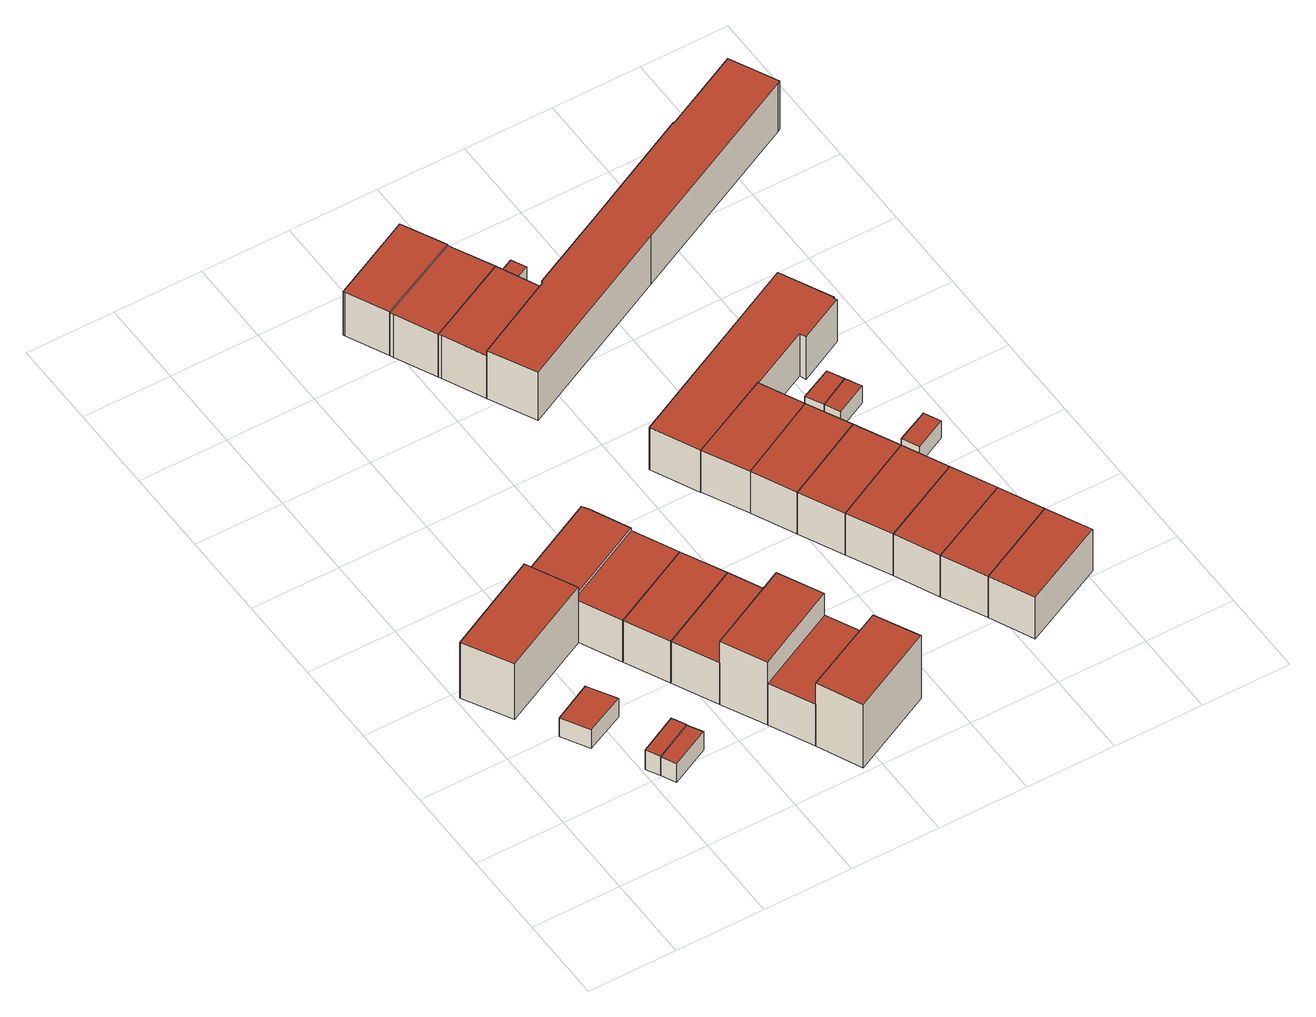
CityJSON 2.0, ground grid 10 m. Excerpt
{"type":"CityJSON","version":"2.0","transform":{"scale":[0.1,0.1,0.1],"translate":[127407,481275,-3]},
"CityObjects":{
"building1":{"type":"Building","attributes":{"b3_dak_type":"multiple horizontal","b3_h_dak_50p":0.03,"b3_h_dak_70p":0.05,"b3_h_dak_max":0.19,"b3_h_dak_min":-0.26,"b3_h_maaiveld":-2.58,"b3_kas_warenhuis":false,"b3_mutatie_ahn3_ahn4":false,"b3_reconstructie_onvolledig":false,"b3_rmse_lod12":0.0398,"b3_rmse_lod13":0.0398,"b3_rmse_lod22":0.0384,"b3_val3dity_lod12":"[]","b3_val3dity_lod13":"[]","b3_val3dity_lod22":"[]","b3_volume_lod12":45.27,"b3_volume_lod13":45.27,"b3_volume_lod22":45.15,"geconstateerd":false,"oorspronkelijkbouwjaar":2003,"status":"Pand in gebruik"},"children":["building1-1"]},
"building1-1":{"type":"BuildingPart","parents":["building1"],"geometry":[{"type":"Solid","lod":"1.2","boundaries":[[[[0,1,2,3,4]],[[5,1,0,6]],[[7,2,1,5]],[[8,3,2,7]],[[6,0,4,9]],[[9,4,3,8]],[[9,8,7,5,6]]]],"semantics":{"surfaces":[{"type":"GroundSurface"},{"type":"WallSurface","on_footprint_edge":true},{"type":"RoofSurface"}],"values":[[0,1,1,1,1,1,2]]}}]},
"building2":{"type":"Building","attributes":{"b3_dak_type":"multiple horizontal","b3_h_dak_50p":4.97,"b3_h_dak_70p":5.24,"b3_h_dak_max":5.76,"b3_h_dak_min":3.2,"b3_h_maaiveld":-2.62,"b3_kas_warenhuis":false,"b3_mutatie_ahn3_ahn4":false,"b3_reconstructie_onvolledig":false,"b3_rmse_lod12":0.603,"b3_rmse_lod13":0.603,"b3_rmse_lod22":0.0393,"b3_val3dity_lod12":"[]","b3_val3dity_lod13":"[]","b3_val3dity_lod22":"[]","b3_volume_lod12":558.45,"b3_volume_lod13":558.45,"b3_volume_lod22":536.05,"geconstateerd":false,"oorspronkelijkbouwjaar":2003,"status":"Pand in gebruik"},"children":["building2-1"]},
"building2-1":{"type":"BuildingPart","parents":["building2"],"geometry":[{"type":"Solid","lod":"1.2","boundaries":[[[[10,11,12,13,14]],[[15,11,10,16]],[[16,10,14,17]],[[17,14,13,18]],[[18,13,12,19]],[[19,12,11,15]],[[19,15,16,17,18]]]],"semantics":{"surfaces":[{"type":"GroundSurface"},{"type":"WallSurface","on_footprint_edge":true},{"type":"RoofSurface"}],"values":[[0,1,1,1,1,1,2]]}}]},
"building3":{"type":"Building","attributes":{"b3_dak_type":"multiple horizontal","b3_h_dak_50p":0.03,"b3_h_dak_70p":0.05,"b3_h_dak_max":0.16,"b3_h_dak_min":-0.13,"b3_h_maaiveld":-2.61,"b3_kas_warenhuis":false,"b3_mutatie_ahn3_ahn4":false,"b3_reconstructie_onvolledig":false,"b3_rmse_lod12":0.0394,"b3_rmse_lod13":0.0394,"b3_rmse_lod22":0.0327,"b3_val3dity_lod12":"[]","b3_val3dity_lod13":"[]","b3_val3dity_lod22":"[]","b3_volume_lod12":21.98,"b3_volume_lod13":21.98,"b3_volume_lod22":21.88,"geconstateerd":false,"oorspronkelijkbouwjaar":2003,"status":"Pand in gebruik"},"children":["building3-1"]},
"building3-1":{"type":"BuildingPart","parents":["building3"],"geometry":[{"type":"Solid","lod":"1.2","boundaries":[[[[20,21,22,23]],[[24,21,20,25]],[[26,22,21,24]],[[25,20,23,27]],[[27,23,22,26]],[[27,26,24,25]]]],"semantics":{"surfaces":[{"type":"GroundSurface"},{"type":"WallSurface","on_footprint_edge":true},{"type":"RoofSurface"}],"values":[[0,1,1,1,1,2]]}}]},
"building4":{"type":"Building","attributes":{"b3_dak_type":"multiple horizontal","b3_h_dak_50p":0.03,"b3_h_dak_70p":0.04,"b3_h_dak_max":0.13,"b3_h_dak_min":-0.15,"b3_h_maaiveld":-2.6,"b3_kas_warenhuis":false,"b3_mutatie_ahn3_ahn4":false,"b3_reconstructie_onvolledig":false,"b3_rmse_lod12":0.0383,"b3_rmse_lod13":0.0383,"b3_rmse_lod22":0.0375,"b3_val3dity_lod12":"[]","b3_val3dity_lod13":"[]","b3_val3dity_lod22":"[]","b3_volume_lod12":23.56,"b3_volume_lod13":23.56,"b3_volume_lod22":23.51,"geconstateerd":false,"oorspronkelijkbouwjaar":2003,"status":"Pand in gebruik"},"children":["building4-1"]},
"building4-1":{"type":"BuildingPart","parents":["building4"],"geometry":[{"type":"Solid","lod":"1.2","boundaries":[[[[28,29,22,21]],[[30,29,28,31]],[[31,28,21,32]],[[33,22,29,30]],[[32,21,22,33]],[[32,33,30,31]]]],"semantics":{"surfaces":[{"type":"GroundSurface"},{"type":"WallSurface","on_footprint_edge":true},{"type":"RoofSurface"}],"values":[[0,1,1,1,1,2]]}}]},
"building5":{"type":"Building","attributes":{"b3_dak_type":"multiple horizontal","b3_h_dak_50p":3.39,"b3_h_dak_70p":3.69,"b3_h_dak_max":5.43,"b3_h_dak_min":3.12,"b3_h_maaiveld":-2.61,"b3_kas_warenhuis":false,"b3_mutatie_ahn3_ahn4":false,"b3_reconstructie_onvolledig":false,"b3_rmse_lod12":0.384,"b3_rmse_lod13":0.384,"b3_rmse_lod22":0.25,"b3_val3dity_lod12":"[]","b3_val3dity_lod13":"[]","b3_val3dity_lod22":"[]","b3_volume_lod12":372.51,"b3_volume_lod13":372.51,"b3_volume_lod22":363.22,"geconstateerd":false,"oorspronkelijkbouwjaar":2003,"status":"Pand in gebruik"},"children":["building5-1"]},
"building5-1":{"type":"BuildingPart","parents":["building5"],"geometry":[{"type":"Solid","lod":"1.2","boundaries":[[[[11,10,34,35,36]],[[37,10,11,38]],[[39,34,10,37]],[[40,35,34,39]],[[38,11,36,41]],[[41,36,35,40]],[[41,40,39,37,38]]]],"semantics":{"surfaces":[{"type":"GroundSurface"},{"type":"WallSurface","on_footprint_edge":true},{"type":"RoofSurface"}],"values":[[0,1,1,1,1,1,2]]}}]},
"building6":{"type":"Building","attributes":{"b3_dak_type":"multiple horizontal","b3_h_dak_50p":3.28,"b3_h_dak_70p":3.3,"b3_h_dak_max":5.53,"b3_h_dak_min":3.06,"b3_h_maaiveld":-2.53,"b3_kas_warenhuis":false,"b3_mutatie_ahn3_ahn4":false,"b3_reconstructie_onvolledig":false,"b3_rmse_lod12":0.317,"b3_rmse_lod13":0.317,"b3_rmse_lod22":0.322,"b3_val3dity_lod12":"[]","b3_val3dity_lod13":"[]","b3_val3dity_lod22":"[]","b3_volume_lod12":334.04,"b3_volume_lod13":334.04,"b3_volume_lod22":332.6,"geconstateerd":false,"oorspronkelijkbouwjaar":2003,"status":"Pand in gebruik"},"children":["building6-1"]},
"building6-1":{"type":"BuildingPart","parents":["building6"],"geometry":[{"type":"Solid","lod":"1.2","boundaries":[[[[42,43,44,45]],[[46,43,42,47]],[[47,42,45,48]],[[49,44,43,46]],[[48,45,44,49]],[[48,49,46,47]]]],"semantics":{"surfaces":[{"type":"GroundSurface"},{"type":"WallSurface","on_footprint_edge":true},{"type":"RoofSurface"}],"values":[[0,1,1,1,1,2]]}}]},
"building7":{"type":"Building","attributes":{"b3_dak_type":"multiple horizontal","b3_h_dak_50p":3.26,"b3_h_dak_70p":3.28,"b3_h_dak_max":3.51,"b3_h_dak_min":3.15,"b3_h_maaiveld":-2.52,"b3_kas_warenhuis":false,"b3_mutatie_ahn3_ahn4":false,"b3_reconstructie_onvolledig":false,"b3_rmse_lod12":0.0518,"b3_rmse_lod13":0.0518,"b3_rmse_lod22":0.0357,"b3_val3dity_lod12":"[]","b3_val3dity_lod13":"[]","b3_val3dity_lod22":"[]","b3_volume_lod12":332.8,"b3_volume_lod13":332.8,"b3_volume_lod22":331.59,"geconstateerd":false,"oorspronkelijkbouwjaar":2003,"status":"Pand in gebruik"},"children":["building7-1"]},
"building7-1":{"type":"BuildingPart","parents":["building7"],"geometry":[{"type":"Solid","lod":"1.2","boundaries":[[[[50,51,43,42]],[[52,51,50,53]],[[53,50,42,47]],[[46,43,51,52]],[[47,42,43,46]],[[47,46,52,53]]]],"semantics":{"surfaces":[{"type":"GroundSurface"},{"type":"WallSurface","on_footprint_edge":true},{"type":"RoofSurface"}],"values":[[0,1,1,1,1,2]]}}]},
"building8":{"type":"Building","attributes":{"b3_dak_type":"multiple horizontal","b3_h_dak_50p":3.27,"b3_h_dak_70p":3.3,"b3_h_dak_max":3.58,"b3_h_dak_min":3.12,"b3_h_maaiveld":-2.52,"b3_kas_warenhuis":false,"b3_mutatie_ahn3_ahn4":false,"b3_reconstructie_onvolledig":false,"b3_rmse_lod12":0.0554,"b3_rmse_lod13":0.0554,"b3_rmse_lod22":0.0372,"b3_val3dity_lod12":"[]","b3_val3dity_lod13":"[]","b3_val3dity_lod22":"[]","b3_volume_lod12":333.55,"b3_volume_lod13":333.55,"b3_volume_lod22":332.18,"geconstateerd":false,"oorspronkelijkbouwjaar":2003,"status":"Pand in gebruik"},"children":["building8-1"]},
"building8-1":{"type":"BuildingPart","parents":["building8"],"geometry":[{"type":"Solid","lod":"1.2","boundaries":[[[[54,55,51,50]],[[56,55,54,57]],[[57,54,50,53]],[[52,51,55,56]],[[53,50,51,52]],[[53,52,56,57]]]],"semantics":{"surfaces":[{"type":"GroundSurface"},{"type":"WallSurface","on_footprint_edge":true},{"type":"RoofSurface"}],"values":[[0,1,1,1,1,2]]}}]},
"building9":{"type":"Building","attributes":{"b3_dak_type":"multiple horizontal","b3_h_dak_50p":6.24,"b3_h_dak_70p":6.27,"b3_h_dak_max":6.5,"b3_h_dak_min":3.19,"b3_h_maaiveld":-2.52,"b3_kas_warenhuis":false,"b3_mutatie_ahn3_ahn4":false,"b3_reconstructie_onvolledig":false,"b3_rmse_lod12":1.56,"b3_rmse_lod13":1.56,"b3_rmse_lod22":0.2,"b3_val3dity_lod12":"[]","b3_val3dity_lod13":"[]","b3_val3dity_lod22":"[]","b3_volume_lod12":504.12,"b3_volume_lod13":504.12,"b3_volume_lod22":451.58,"geconstateerd":false,"oorspronkelijkbouwjaar":2003,"status":"Pand in gebruik"},"children":["building9-1"]},
"building9-1":{"type":"BuildingPart","parents":["building9"],"geometry":[{"type":"Solid","lod":"1.2","boundaries":[[[[58,59,55,54]],[[60,59,58,61]],[[61,58,54,62]],[[63,55,59,60]],[[62,54,55,63]],[[62,63,60,61]]]],"semantics":{"surfaces":[{"type":"GroundSurface"},{"type":"WallSurface","on_footprint_edge":true},{"type":"RoofSurface"}],"values":[[0,1,1,1,1,2]]}}]},
"building10":{"type":"Building","attributes":{"b3_dak_type":"multiple horizontal","b3_h_dak_50p":3.28,"b3_h_dak_70p":3.3,"b3_h_dak_max":3.52,"b3_h_dak_min":3.15,"b3_h_maaiveld":-2.52,"b3_kas_warenhuis":false,"b3_mutatie_ahn3_ahn4":false,"b3_reconstructie_onvolledig":false,"b3_rmse_lod12":0.0497,"b3_rmse_lod13":0.0497,"b3_rmse_lod22":0.0391,"b3_val3dity_lod12":"[]","b3_val3dity_lod13":"[]","b3_val3dity_lod22":"[]","b3_volume_lod12":333.39,"b3_volume_lod13":333.39,"b3_volume_lod22":332.26,"geconstateerd":false,"oorspronkelijkbouwjaar":2003,"status":"Pand in gebruik"},"children":["building10-1"]},
"building10-1":{"type":"BuildingPart","parents":["building10"],"geometry":[{"type":"Solid","lod":"1.2","boundaries":[[[[64,65,59,58]],[[66,65,64,67]],[[67,64,58,68]],[[69,59,65,66]],[[68,58,59,69]],[[68,69,66,67]]]],"semantics":{"surfaces":[{"type":"GroundSurface"},{"type":"WallSurface","on_footprint_edge":true},{"type":"RoofSurface"}],"values":[[0,1,1,1,1,2]]}}]},
"building11":{"type":"Building","attributes":{"b3_dak_type":"multiple horizontal","b3_h_dak_50p":6.25,"b3_h_dak_70p":6.28,"b3_h_dak_max":6.45,"b3_h_dak_min":3.06,"b3_h_maaiveld":-2.53,"b3_kas_warenhuis":false,"b3_mutatie_ahn3_ahn4":false,"b3_reconstructie_onvolledig":false,"b3_rmse_lod12":1.63,"b3_rmse_lod13":1.63,"b3_rmse_lod22":0.0488,"b3_val3dity_lod12":"[]","b3_val3dity_lod13":"[]","b3_val3dity_lod22":"[]","b3_volume_lod12":504.25,"b3_volume_lod13":504.25,"b3_volume_lod22":453.76,"geconstateerd":false,"oorspronkelijkbouwjaar":2003,"status":"Pand in gebruik"},"children":["building11-1"]},
"building11-1":{"type":"BuildingPart","parents":["building11"],"geometry":[{"type":"Solid","lod":"1.2","boundaries":[[[[70,71,65,64]],[[72,71,70,73]],[[73,70,64,74]],[[75,65,71,72]],[[74,64,65,75]],[[74,75,72,73]]]],"semantics":{"surfaces":[{"type":"GroundSurface"},{"type":"WallSurface","on_footprint_edge":true},{"type":"RoofSurface"}],"values":[[0,1,1,1,1,2]]}}]},
"building12":{"type":"Building","attributes":{"b3_dak_type":"multiple horizontal","b3_h_dak_50p":3.32,"b3_h_dak_70p":3.46,"b3_h_dak_max":3.9,"b3_h_dak_min":2.96,"b3_h_maaiveld":-2.56,"b3_kas_warenhuis":false,"b3_mutatie_ahn3_ahn4":false,"b3_reconstructie_onvolledig":false,"b3_rmse_lod12":0.23,"b3_rmse_lod13":0.23,"b3_rmse_lod22":0.0433,"b3_val3dity_lod12":"[]","b3_val3dity_lod13":"[]","b3_val3dity_lod22":"[]","b3_volume_lod12":335.91,"b3_volume_lod13":335.91,"b3_volume_lod22":329.01,"geconstateerd":false,"oorspronkelijkbouwjaar":2003,"status":"Pand in gebruik"},"children":["building12-1"]},
"building12-1":{"type":"BuildingPart","parents":["building12"],"geometry":[{"type":"Solid","lod":"1.2","boundaries":[[[[76,77,78,79,80,81]],[[82,81,80,83]],[[83,80,79,84]],[[84,79,78,85]],[[86,76,81,82]],[[85,78,77,87]],[[87,77,76,86]],[[87,86,82,83,84,85]]]],"semantics":{"surfaces":[{"type":"GroundSurface"},{"type":"WallSurface","on_footprint_edge":true},{"type":"RoofSurface"}],"values":[[0,1,1,1,1,1,1,2]]}}]},
"building13":{"type":"Building","attributes":{"b3_dak_type":"multiple horizontal","b3_h_dak_50p":3.33,"b3_h_dak_70p":3.45,"b3_h_dak_max":3.93,"b3_h_dak_min":2.99,"b3_h_maaiveld":-2.57,"b3_kas_warenhuis":false,"b3_mutatie_ahn3_ahn4":false,"b3_reconstructie_onvolledig":false,"b3_rmse_lod12":0.22,"b3_rmse_lod13":0.22,"b3_rmse_lod22":0.0432,"b3_val3dity_lod12":"[]","b3_val3dity_lod13":"[]","b3_val3dity_lod22":"[]","b3_volume_lod12":342.59,"b3_volume_lod13":342.59,"b3_volume_lod22":335.95,"geconstateerd":false,"oorspronkelijkbouwjaar":2003,"status":"Pand in gebruik"},"children":["building13-1"]},
"building13-1":{"type":"BuildingPart","parents":["building13"],"geometry":[{"type":"Solid","lod":"1.2","boundaries":[[[[88,81,80,89,90,91]],[[92,91,90,93]],[[93,90,89,94]],[[94,89,80,95]],[[96,88,91,92]],[[95,80,81,97]],[[97,81,88,96]],[[97,96,92,93,94,95]]]],"semantics":{"surfaces":[{"type":"GroundSurface"},{"type":"WallSurface","on_footprint_edge":true},{"type":"RoofSurface"}],"values":[[0,1,1,1,1,1,1,2]]}}]},
"building14":{"type":"Building","attributes":{"b3_dak_type":"multiple horizontal","b3_h_dak_50p":3.33,"b3_h_dak_70p":3.45,"b3_h_dak_max":3.9,"b3_h_dak_min":2.97,"b3_h_maaiveld":-2.58,"b3_kas_warenhuis":false,"b3_mutatie_ahn3_ahn4":false,"b3_reconstructie_onvolledig":false,"b3_rmse_lod12":0.222,"b3_rmse_lod13":0.222,"b3_rmse_lod22":0.0481,"b3_val3dity_lod12":"[]","b3_val3dity_lod13":"[]","b3_val3dity_lod22":"[]","b3_volume_lod12":337.12,"b3_volume_lod13":337.12,"b3_volume_lod22":330.6,"geconstateerd":false,"oorspronkelijkbouwjaar":2003,"status":"Pand in gebruik"},"children":["building14-1"]},
"building14-1":{"type":"BuildingPart","parents":["building14"],"geometry":[{"type":"Solid","lod":"1.2","boundaries":[[[[90,98,99,100,91]],[[101,99,98,102]],[[103,100,99,101]],[[93,90,91,92]],[[92,91,100,103]],[[102,98,90,93]],[[102,93,92,103,101]]]],"semantics":{"surfaces":[{"type":"GroundSurface"},{"type":"WallSurface","on_footprint_edge":true},{"type":"RoofSurface"}],"values":[[0,1,1,1,1,1,2]]}}]},
"building15":{"type":"Building","attributes":{"b3_dak_type":"multiple horizontal","b3_h_dak_50p":3.27,"b3_h_dak_70p":3.3,"b3_h_dak_max":3.58,"b3_h_dak_min":3.17,"b3_h_maaiveld":-2.53,"b3_kas_warenhuis":false,"b3_mutatie_ahn3_ahn4":false,"b3_reconstructie_onvolledig":false,"b3_rmse_lod12":0.0507,"b3_rmse_lod13":0.0507,"b3_rmse_lod22":0.0341,"b3_val3dity_lod12":"[]","b3_val3dity_lod13":"[]","b3_val3dity_lod22":"[]","b3_volume_lod12":332.87,"b3_volume_lod13":332.87,"b3_volume_lod22":331.75,"geconstateerd":false,"oorspronkelijkbouwjaar":2003,"status":"Pand in gebruik"},"children":["building15-1"]},
"building15-1":{"type":"BuildingPart","parents":["building15"],"geometry":[{"type":"Solid","lod":"1.2","boundaries":[[[[104,105,106,107,108]],[[109,105,104,110]],[[111,106,105,109]],[[112,107,106,111]],[[110,104,108,113]],[[113,108,107,112]],[[113,112,111,109,110]]]],"semantics":{"surfaces":[{"type":"GroundSurface"},{"type":"WallSurface","on_footprint_edge":true},{"type":"RoofSurface"}],"values":[[0,1,1,1,1,1,2]]}}]},
"building16":{"type":"Building","attributes":{"b3_dak_type":"multiple horizontal","b3_h_dak_50p":0.02,"b3_h_dak_70p":0.04,"b3_h_dak_max":0.28,"b3_h_dak_min":-0.22,"b3_h_maaiveld":-2.47,"b3_kas_warenhuis":false,"b3_mutatie_ahn3_ahn4":false,"b3_reconstructie_onvolledig":false,"b3_rmse_lod12":0.0536,"b3_rmse_lod13":0.0536,"b3_rmse_lod22":0.0468,"b3_val3dity_lod12":"[]","b3_val3dity_lod13":"[]","b3_val3dity_lod22":"[]","b3_volume_lod12":9.54,"b3_volume_lod13":9.54,"b3_volume_lod22":9.5,"geconstateerd":false,"oorspronkelijkbouwjaar":2003,"status":"Pand in gebruik"},"children":["building16-1"]},
"building16-1":{"type":"BuildingPart","parents":["building16"],"geometry":[{"type":"Solid","lod":"1.2","boundaries":[[[[114,115,116,117]],[[118,115,114,119]],[[120,116,115,118]],[[119,114,117,121]],[[121,117,116,120]],[[121,120,118,119]]]],"semantics":{"surfaces":[{"type":"GroundSurface"},{"type":"WallSurface","on_footprint_edge":true},{"type":"RoofSurface"}],"values":[[0,1,1,1,1,2]]}}]},
"building17":{"type":"Building","attributes":{"b3_dak_type":"multiple horizontal","b3_h_dak_50p":0.02,"b3_h_dak_70p":0.03,"b3_h_dak_max":0.12,"b3_h_dak_min":-0.04,"b3_h_maaiveld":-2.46,"b3_kas_warenhuis":false,"b3_mutatie_ahn3_ahn4":false,"b3_reconstructie_onvolledig":false,"b3_rmse_lod12":0.0295,"b3_rmse_lod13":0.0295,"b3_rmse_lod22":0.0275,"b3_val3dity_lod12":"[]","b3_val3dity_lod13":"[]","b3_val3dity_lod22":"[]","b3_volume_lod12":9.61,"b3_volume_lod13":9.61,"b3_volume_lod22":9.59,"geconstateerd":false,"oorspronkelijkbouwjaar":2003,"status":"Pand in gebruik"},"children":["building17-1"]},
"building17-1":{"type":"BuildingPart","parents":["building17"],"geometry":[{"type":"Solid","lod":"1.2","boundaries":[[[[122,123,124,125]],[[126,123,122,127]],[[127,122,125,128]],[[129,124,123,126]],[[128,125,124,129]],[[128,129,126,127]]]],"semantics":{"surfaces":[{"type":"GroundSurface"},{"type":"WallSurface","on_footprint_edge":true},{"type":"RoofSurface"}],"values":[[0,1,1,1,1,2]]}}]},
"building18":{"type":"Building","attributes":{"b3_dak_type":"multiple horizontal","b3_h_dak_50p":3.27,"b3_h_dak_70p":3.29,"b3_h_dak_max":3.57,"b3_h_dak_min":3.19,"b3_h_maaiveld":-2.52,"b3_kas_warenhuis":false,"b3_mutatie_ahn3_ahn4":false,"b3_reconstructie_onvolledig":false,"b3_rmse_lod12":0.0469,"b3_rmse_lod13":0.0469,"b3_rmse_lod22":0.0316,"b3_val3dity_lod12":"[]","b3_val3dity_lod13":"[]","b3_val3dity_lod22":"[]","b3_volume_lod12":328.28,"b3_volume_lod13":328.28,"b3_volume_lod22":327.27,"geconstateerd":false,"oorspronkelijkbouwjaar":2003,"status":"Pand in gebruik"},"children":["building18-1"]},
"building18-1":{"type":"BuildingPart","parents":["building18"],"geometry":[{"type":"Solid","lod":"1.2","boundaries":[[[[104,108,130,131]],[[113,108,104,110]],[[132,130,108,113]],[[110,104,131,133]],[[133,131,130,132]],[[133,132,113,110]]]],"semantics":{"surfaces":[{"type":"GroundSurface"},{"type":"WallSurface","on_footprint_edge":true},{"type":"RoofSurface"}],"values":[[0,1,1,1,1,2]]}}]},
"building19":{"type":"Building","attributes":{"b3_dak_type":"multiple horizontal","b3_h_dak_50p":3.28,"b3_h_dak_70p":3.3,"b3_h_dak_max":3.58,"b3_h_dak_min":3.18,"b3_h_maaiveld":-2.51,"b3_kas_warenhuis":false,"b3_mutatie_ahn3_ahn4":false,"b3_reconstructie_onvolledig":false,"b3_rmse_lod12":0.0497,"b3_rmse_lod13":0.0497,"b3_rmse_lod22":0.0324,"b3_val3dity_lod12":"[]","b3_val3dity_lod13":"[]","b3_val3dity_lod22":"[]","b3_volume_lod12":327.97,"b3_volume_lod13":327.97,"b3_volume_lod22":326.94,"geconstateerd":false,"oorspronkelijkbouwjaar":2003,"status":"Pand in gebruik"},"children":["building19-1"]},
"building19-1":{"type":"BuildingPart","parents":["building19"],"geometry":[{"type":"Solid","lod":"1.2","boundaries":[[[[131,130,134,135]],[[132,130,131,133]],[[136,134,130,132]],[[133,131,135,137]],[[137,135,134,136]],[[137,136,132,133]]]],"semantics":{"surfaces":[{"type":"GroundSurface"},{"type":"WallSurface","on_footprint_edge":true},{"type":"RoofSurface"}],"values":[[0,1,1,1,1,2]]}}]},
"building20":{"type":"Building","attributes":{"b3_dak_type":"multiple horizontal","b3_h_dak_50p":3.28,"b3_h_dak_70p":3.3,"b3_h_dak_max":3.59,"b3_h_dak_min":3.19,"b3_h_maaiveld":-2.5,"b3_kas_warenhuis":false,"b3_mutatie_ahn3_ahn4":false,"b3_reconstructie_onvolledig":false,"b3_rmse_lod12":0.0426,"b3_rmse_lod13":0.0426,"b3_rmse_lod22":0.0329,"b3_val3dity_lod12":"[]","b3_val3dity_lod13":"[]","b3_val3dity_lod22":"[]","b3_volume_lod12":327.39,"b3_volume_lod13":327.39,"b3_volume_lod22":326.67,"geconstateerd":false,"oorspronkelijkbouwjaar":2003,"status":"Pand in gebruik"},"children":["building20-1"]},
"building20-1":{"type":"BuildingPart","parents":["building20"],"geometry":[{"type":"Solid","lod":"1.2","boundaries":[[[[135,134,138,139]],[[136,134,135,137]],[[140,138,134,136]],[[137,135,139,141]],[[141,139,138,140]],[[141,140,136,137]]]],"semantics":{"surfaces":[{"type":"GroundSurface"},{"type":"WallSurface","on_footprint_edge":true},{"type":"RoofSurface"}],"values":[[0,1,1,1,1,2]]}}]},
"building21":{"type":"Building","attributes":{"b3_dak_type":"multiple horizontal","b3_h_dak_50p":0.02,"b3_h_dak_70p":0.03,"b3_h_dak_max":0.1,"b3_h_dak_min":-0.18,"b3_h_maaiveld":-2.51,"b3_kas_warenhuis":false,"b3_mutatie_ahn3_ahn4":false,"b3_reconstructie_onvolledig":false,"b3_rmse_lod12":0.0483,"b3_rmse_lod13":0.0483,"b3_rmse_lod22":0.0439,"b3_val3dity_lod12":"[]","b3_val3dity_lod13":"[]","b3_val3dity_lod22":"[]","b3_volume_lod12":9.71,"b3_volume_lod13":9.71,"b3_volume_lod22":9.64,"geconstateerd":false,"oorspronkelijkbouwjaar":2003,"status":"Pand in gebruik"},"children":["building21-1"]},
"building21-1":{"type":"BuildingPart","parents":["building21"],"geometry":[{"type":"Solid","lod":"1.2","boundaries":[[[[142,143,122,125]],[[127,122,143,144]],[[128,125,122,127]],[[145,142,125,128]],[[144,143,142,145]],[[144,145,128,127]]]],"semantics":{"surfaces":[{"type":"GroundSurface"},{"type":"WallSurface","on_footprint_edge":true},{"type":"RoofSurface"}],"values":[[0,1,1,1,1,2]]}}]},
"building22":{"type":"Building","attributes":{"b3_dak_type":"multiple horizontal","b3_h_dak_50p":3.26,"b3_h_dak_70p":3.28,"b3_h_dak_max":3.59,"b3_h_dak_min":3.05,"b3_h_maaiveld":-2.51,"b3_kas_warenhuis":false,"b3_mutatie_ahn3_ahn4":false,"b3_reconstructie_onvolledig":false,"b3_rmse_lod12":0.0479,"b3_rmse_lod13":0.0479,"b3_rmse_lod22":0.0311,"b3_val3dity_lod12":"[]","b3_val3dity_lod13":"[]","b3_val3dity_lod22":"[]","b3_volume_lod12":327.27,"b3_volume_lod13":327.27,"b3_volume_lod22":326.25,"geconstateerd":false,"oorspronkelijkbouwjaar":2003,"status":"Pand in gebruik"},"children":["building22-1"]},
"building22-1":{"type":"BuildingPart","parents":["building22"],"geometry":[{"type":"Solid","lod":"1.2","boundaries":[[[[146,147,139,138]],[[148,147,146,149]],[[149,146,138,140]],[[141,139,147,148]],[[140,138,139,141]],[[140,141,148,149]]]],"semantics":{"surfaces":[{"type":"GroundSurface"},{"type":"WallSurface","on_footprint_edge":true},{"type":"RoofSurface"}],"values":[[0,1,1,1,1,2]]}}]},
"building23":{"type":"Building","attributes":{"b3_dak_type":"multiple horizontal","b3_h_dak_50p":3.28,"b3_h_dak_70p":3.3,"b3_h_dak_max":3.61,"b3_h_dak_min":3.18,"b3_h_maaiveld":-2.53,"b3_kas_warenhuis":false,"b3_mutatie_ahn3_ahn4":false,"b3_reconstructie_onvolledig":false,"b3_rmse_lod12":0.0479,"b3_rmse_lod13":0.0479,"b3_rmse_lod22":0.0313,"b3_val3dity_lod12":"[]","b3_val3dity_lod13":"[]","b3_val3dity_lod22":"[]","b3_volume_lod12":328.91,"b3_volume_lod13":328.91,"b3_volume_lod22":327.73,"geconstateerd":false,"oorspronkelijkbouwjaar":2003,"status":"Pand in gebruik"},"children":["building23-1"]},
"building23-1":{"type":"BuildingPart","parents":["building23"],"geometry":[{"type":"Solid","lod":"1.2","boundaries":[[[[150,151,147,146]],[[152,151,150,153]],[[153,150,146,149]],[[148,147,151,152]],[[149,146,147,148]],[[149,148,152,153]]]],"semantics":{"surfaces":[{"type":"GroundSurface"},{"type":"WallSurface","on_footprint_edge":true},{"type":"RoofSurface"}],"values":[[0,1,1,1,1,2]]}}]},
"building24":{"type":"Building","attributes":{"b3_dak_type":"multiple horizontal","b3_h_dak_50p":3.28,"b3_h_dak_70p":3.3,"b3_h_dak_max":3.6,"b3_h_dak_min":2.96,"b3_h_maaiveld":-2.53,"b3_kas_warenhuis":false,"b3_mutatie_ahn3_ahn4":false,"b3_reconstructie_onvolledig":false,"b3_rmse_lod12":0.0499,"b3_rmse_lod13":0.0499,"b3_rmse_lod22":0.0378,"b3_val3dity_lod12":"[]","b3_val3dity_lod13":"[]","b3_val3dity_lod22":"[]","b3_volume_lod12":329,"b3_volume_lod13":329,"b3_volume_lod22":328.11,"geconstateerd":false,"oorspronkelijkbouwjaar":2003,"status":"Pand in gebruik"},"children":["building24-1"]},
"building24-1":{"type":"BuildingPart","parents":["building24"],"geometry":[{"type":"Solid","lod":"1.2","boundaries":[[[[154,155,151,150]],[[156,155,154,157]],[[157,154,150,153]],[[152,151,155,156]],[[153,150,151,152]],[[153,152,156,157]]]],"semantics":{"surfaces":[{"type":"GroundSurface"},{"type":"WallSurface","on_footprint_edge":true},{"type":"RoofSurface"}],"values":[[0,1,1,1,1,2]]}}]},
"building25":{"type":"Building","attributes":{"b3_dak_type":"multiple horizontal","b3_h_dak_50p":3.26,"b3_h_dak_70p":3.28,"b3_h_dak_max":3.68,"b3_h_dak_min":0.28,"b3_h_maaiveld":-2.6,"b3_kas_warenhuis":false,"b3_mutatie_ahn3_ahn4":false,"b3_reconstructie_onvolledig":false,"b3_rmse_lod12":1.43,"b3_rmse_lod13":1.43,"b3_rmse_lod22":0.0745,"b3_val3dity_lod12":"[]","b3_val3dity_lod13":"[]","b3_val3dity_lod22":"[]","b3_volume_lod12":857.76,"b3_volume_lod13":857.76,"b3_volume_lod22":731.17,"geconstateerd":false,"oorspronkelijkbouwjaar":2003,"status":"Pand in gebruik"},"children":["building25-1"]},
"building25-1":{"type":"BuildingPart","parents":["building25"],"geometry":[{"type":"Solid","lod":"1.2","boundaries":[[[[158,159,160,161,162,163,164,165,166,167]],[[168,165,164,169]],[[170,159,158,171]],[[169,164,163,172]],[[172,163,162,109]],[[111,161,160,112]],[[112,160,159,170]],[[109,162,161,111]],[[173,166,165,168]],[[171,158,167,174]],[[174,167,166,173]],[[174,173,168,169,172,109,111,112,170,171]]]],"semantics":{"surfaces":[{"type":"GroundSurface"},{"type":"WallSurface","on_footprint_edge":true},{"type":"RoofSurface"}],"values":[[0,1,1,1,1,1,1,1,1,1,1,2]]}}]},
"building26":{"type":"Building","attributes":{"b3_dak_type":"multiple horizontal","b3_h_dak_50p":-0.07,"b3_h_dak_70p":-0.05,"b3_h_dak_max":0.04,"b3_h_dak_min":-0.2,"b3_h_maaiveld":-2.52,"b3_kas_warenhuis":false,"b3_mutatie_ahn3_ahn4":false,"b3_reconstructie_onvolledig":false,"b3_rmse_lod12":0.0335,"b3_rmse_lod13":0.0335,"b3_rmse_lod22":0.0304,"b3_val3dity_lod12":"[]","b3_val3dity_lod13":"[]","b3_val3dity_lod22":"[]","b3_volume_lod12":20.05,"b3_volume_lod13":20.05,"b3_volume_lod22":19.98,"geconstateerd":false,"oorspronkelijkbouwjaar":2003,"status":"Pand in gebruik"},"children":["building26-1"]},
"building26-1":{"type":"BuildingPart","parents":["building26"],"geometry":[{"type":"Solid","lod":"1.2","boundaries":[[[[175,176,177,178]],[[179,176,175,180]],[[180,175,178,181]],[[182,177,176,179]],[[181,178,177,182]],[[181,182,179,180]]]],"semantics":{"surfaces":[{"type":"GroundSurface"},{"type":"WallSurface","on_footprint_edge":true},{"type":"RoofSurface"}],"values":[[0,1,1,1,1,2]]}}]},
"building27":{"type":"Building","attributes":{"b3_dak_type":"multiple horizontal","b3_h_dak_50p":-0.07,"b3_h_dak_70p":-0.06,"b3_h_dak_max":0.15,"b3_h_dak_min":-0.19,"b3_h_maaiveld":-2.52,"b3_kas_warenhuis":false,"b3_mutatie_ahn3_ahn4":false,"b3_reconstructie_onvolledig":false,"b3_rmse_lod12":0.0382,"b3_rmse_lod13":0.0382,"b3_rmse_lod22":0.0348,"b3_val3dity_lod12":"[]","b3_val3dity_lod13":"[]","b3_val3dity_lod22":"[]","b3_volume_lod12":19.38,"b3_volume_lod13":19.38,"b3_volume_lod22":19.34,"geconstateerd":false,"oorspronkelijkbouwjaar":2003,"status":"Pand in gebruik"},"children":["building27-1"]},
"building27-1":{"type":"BuildingPart","parents":["building27"],"geometry":[{"type":"Solid","lod":"1.2","boundaries":[[[[175,178,183,184]],[[181,178,175,180]],[[185,183,178,181]],[[180,175,184,186]],[[186,184,183,185]],[[186,185,181,180]]]],"semantics":{"surfaces":[{"type":"GroundSurface"},{"type":"WallSurface","on_footprint_edge":true},{"type":"RoofSurface"}],"values":[[0,1,1,1,1,2]]}}]},
"building28":{"type":"Building","attributes":{"b3_dak_type":"multiple horizontal","b3_h_dak_50p":-0.08,"b3_h_dak_70p":-0.07,"b3_h_dak_max":0.03,"b3_h_dak_min":-0.3,"b3_h_maaiveld":-2.52,"b3_kas_warenhuis":false,"b3_mutatie_ahn3_ahn4":false,"b3_reconstructie_onvolledig":false,"b3_rmse_lod12":0.0327,"b3_rmse_lod13":0.0327,"b3_rmse_lod22":0.0311,"b3_val3dity_lod12":"[]","b3_val3dity_lod13":"[]","b3_val3dity_lod22":"[]","b3_volume_lod12":19.72,"b3_volume_lod13":19.72,"b3_volume_lod22":19.64,"geconstateerd":false,"oorspronkelijkbouwjaar":2003,"status":"Pand in gebruik"},"children":["building28-1"]},
"building28-1":{"type":"BuildingPart","parents":["building28"],"geometry":[{"type":"Solid","lod":"1.2","boundaries":[[[[187,188,189,190,191]],[[192,188,187,193]],[[194,189,188,192]],[[195,190,189,194]],[[193,187,191,196]],[[196,191,190,195]],[[196,195,194,192,193]]]],"semantics":{"surfaces":[{"type":"GroundSurface"},{"type":"WallSurface","on_footprint_edge":true},{"type":"RoofSurface"}],"values":[[0,1,1,1,1,1,2]]}}]},
"building29":{"type":"Building","attributes":{"b3_dak_type":"multiple horizontal","b3_h_dak_50p":3.58,"b3_h_dak_70p":4.04,"b3_h_dak_max":6.54,"b3_h_dak_min":0.33,"b3_h_maaiveld":-2.62,"b3_kas_warenhuis":false,"b3_mutatie_ahn3_ahn4":false,"b3_reconstructie_onvolledig":false,"b3_rmse_lod12":1.5,"b3_rmse_lod13":1.5,"b3_rmse_lod22":0.105,"b3_val3dity_lod12":"[]","b3_val3dity_lod13":"[]","b3_val3dity_lod22":"[]","b3_volume_lod12":1776.29,"b3_volume_lod13":1776.29,"b3_volume_lod22":1633.74,"geconstateerd":false,"oorspronkelijkbouwjaar":2003,"status":"Pand in gebruik"},"children":["building29-1"]},
"building29-1":{"type":"BuildingPart","parents":["building29"],"geometry":[{"type":"Solid","lod":"1.2","boundaries":[[[[197,198,99,98,199,200,201,202,203,204,205,206]],[[207,202,201,208]],[[209,200,199,210]],[[208,201,200,209]],[[211,198,197,212]],[[210,199,98,213]],[[213,98,99,214]],[[214,99,198,211]],[[212,197,206,215]],[[215,206,205,216]],[[217,203,202,207]],[[218,204,203,217]],[[216,205,204,218]],[[216,218,217,207,208,209,210,213,214,211,212,215]]]],"semantics":{"surfaces":[{"type":"GroundSurface"},{"type":"WallSurface","on_footprint_edge":true},{"type":"RoofSurface"}],"values":[[0,1,1,1,1,1,1,1,1,1,1,1,1,2]]}}]}
},
"vertices":[
[75,168,4],[58,198,4],[102,220,4],[103,218,4],[120,189,4],[58,198,30],[75,168,30],[102,220,30],[103,218,30],[120,189,30],
[113,346,4],[138,296,4],[140,292,4],[34,240,4],[5,292,4],[138,296,82],[113,346,82],[5,292,82],[34,240,82],[140,292,82],
[148,139,4],[156,124,4],[112,102,4],[104,117,4],[156,124,31],[148,139,31],[112,102,31],[104,117,31],
[165,108,4],[120,86,4],[120,86,30],[165,108,30],[156,124,30],[112,102,30],
[208,393,4],[212,387,4],[233,343,4],[113,346,66],[138,296,66],[208,393,66],[212,387,66],[233,343,66],
[257,294,5],[162,247,5],[138,296,5],[233,343,5],[162,247,63],[257,294,63],[233,343,63],[138,296,63],
[281,246,5],[186,199,5],[186,199,63],[281,246,63],
[305,197,5],[210,150,5],[210,150,63],[305,197,63],
[329,149,5],[234,102,5],[234,102,93],[329,149,93],[305,197,93],[210,150,93],
[353,100,5],[258,54,5],[258,54,63],[353,100,63],[329,149,63],[234,102,63],
[377,52,5],[281,5,5],[281,5,93],[377,52,93],[353,100,93],[258,54,93],
[170,754,4],[169,756,4],[263,802,4],[283,762,4],[287,754,4],[192,709,4],[192,709,65],[287,754,65],[283,762,65],[263,802,65],[170,754,65],[169,756,65],
[194,705,4],[291,746,4],[311,706,4],[216,660,4],[216,660,64],[311,706,64],[291,746,64],[287,754,64],[194,705,64],[192,709,64],
[334,658,4],[240,611,4],[218,657,4],[240,611,64],[334,658,64],[218,657,64],
[371,347,5],[346,396,5],[441,442,5],[441,441,5],[464,394,5],[346,396,63],[371,347,63],[441,442,63],[441,441,63],[464,394,63],
[283,762,5],[302,771,5],[310,755,5],[291,746,5],[302,771,30],[283,762,30],[310,755,30],[291,746,30],
[334,707,5],[315,697,5],[307,714,5],[326,723,5],[315,697,30],[334,707,30],[326,723,30],[307,714,30],
[488,346,5],[394,299,5],[488,346,63],[394,299,63],
[512,298,5],[418,251,5],[512,298,63],[418,251,63],
[536,249,5],[442,203,5],[536,249,63],[442,203,63],
[345,732,5],[353,716,5],[353,716,30],[345,732,30],
[560,201,5],[465,155,5],[465,155,63],[560,201,63],
[583,153,5],[489,107,5],[489,107,63],[583,153,63],
[607,105,5],[512,59,5],[512,59,63],[607,105,63],
[512,467,4],[509,474,4],[441,441,4],[441,442,4],[346,396,4],[321,448,4],[535,554,4],[563,497,4],[562,496,4],[564,493,4],[563,497,63],[535,554,63],[509,474,63],[512,467,63],[321,448,63],[562,496,63],[564,493,63],
[496,410,5],[486,429,5],[522,446,5],[531,428,5],[486,429,29],[496,410,29],[531,428,29],[522,446,29],
[540,411,5],[504,393,5],[540,411,29],[504,393,29],
[579,331,5],[543,313,5],[534,332,5],[568,348,5],[570,349,5],[543,313,29],[579,331,29],[534,332,29],[568,348,29],[570,349,29],
[454,653,4],[266,560,4],[334,660,4],[428,706,4],[454,719,4],[553,768,4],[553,767,4],[643,811,4],[669,759,4],[666,757,4],[553,768,71],[454,719,71],[428,706,71],[334,660,71],[266,560,71],[454,653,71],[334,658,71],[240,611,71],[666,757,71],[669,759,71],[553,767,71],[643,811,71]
]}
